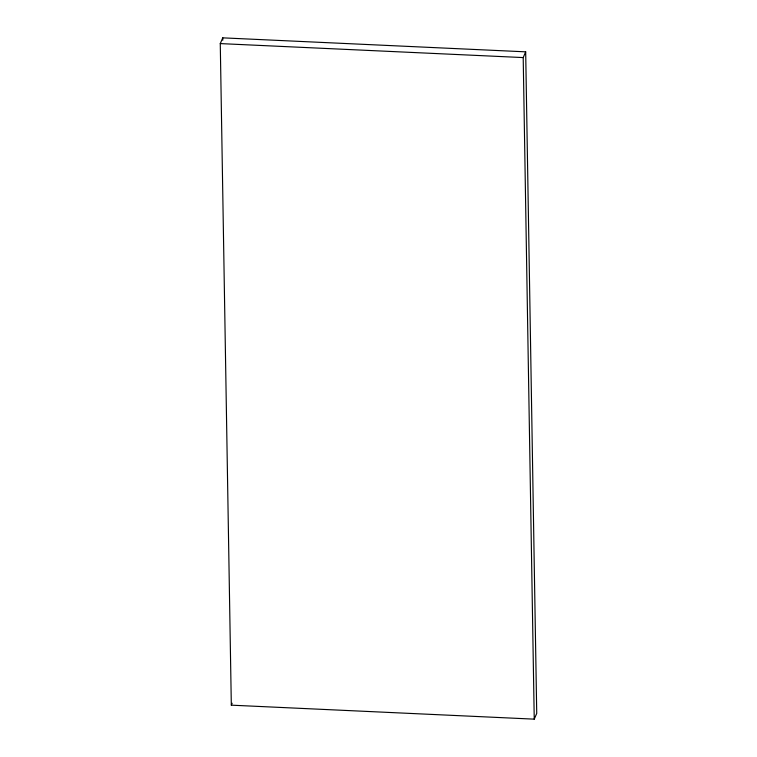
<?xml version="1.0" encoding="UTF-8"?>
<svg xmlns="http://www.w3.org/2000/svg" width="757" height="757" viewBox="0 0 757 757"><rect width="100%" height="100%" fill="white"/><g stroke="black" fill="none" stroke-linecap="round" stroke-linejoin="round"><path stroke-width="1.14" d="M220.268 43.594L222.757 37.85L525.68 51.836L536.732 713.406L534.243 719.15L231.32 705.164L220.268 43.594L523.201 57.579L525.68 51.836M231.32 705.164L232.144 703.244M523.201 57.579L534.243 719.15M222.757 37.85L222.795 40.216"/></g></svg>
